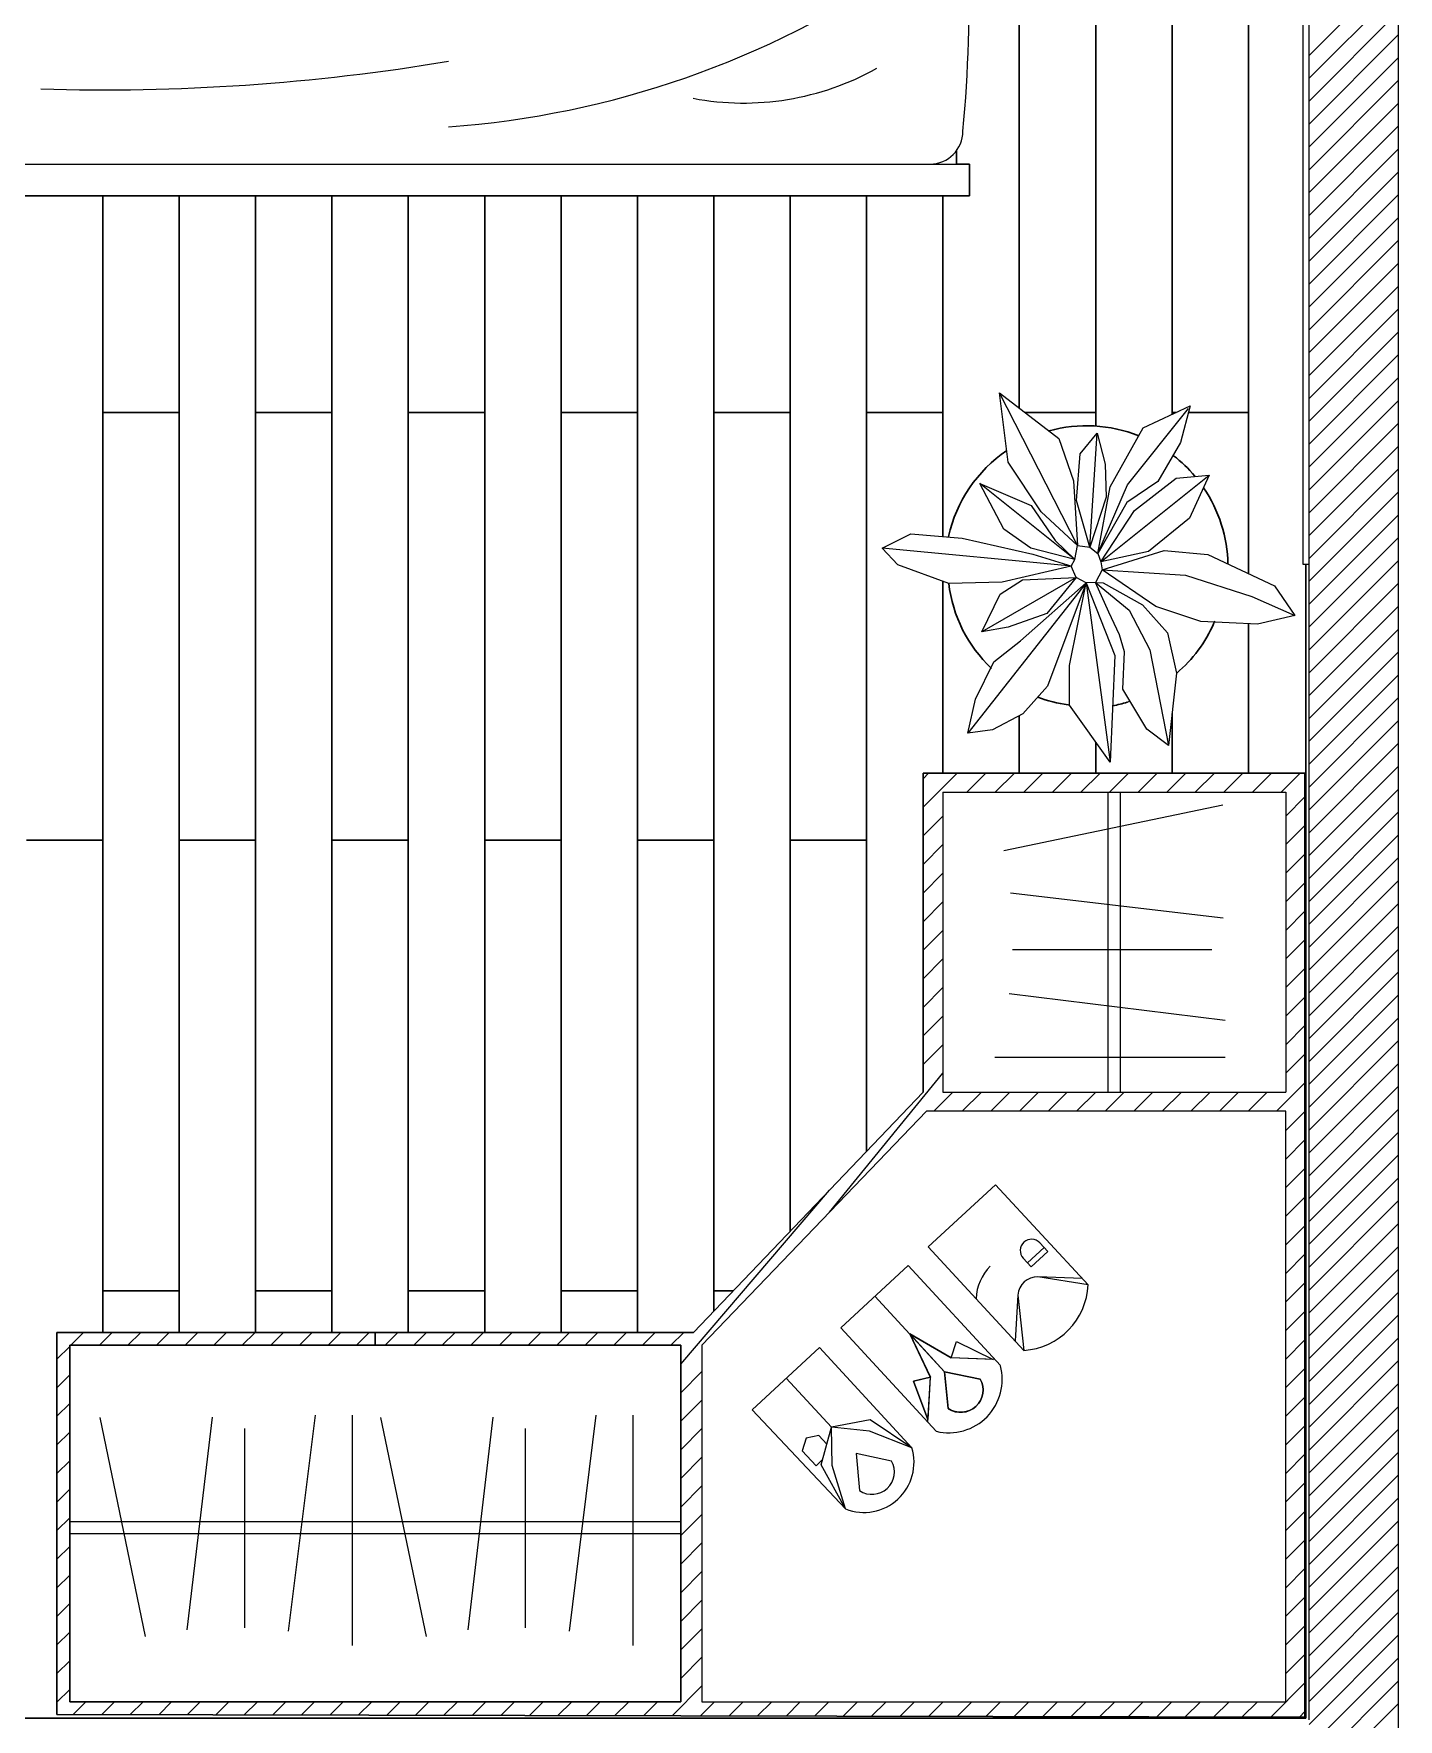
# Model space of a CAD drawing. Header units: millimetres. Extents: x 2837 to 6066, y 1056 to 2217.
# Drawn here: x 2947.5 to 3162, y 1632.9 to 1897.7 of the extents above; entities that cross this region are included whole.
import ezdxf

# ---------------------------------------------------------------- set-up
doc = ezdxf.new("R2010")
doc.units = ezdxf.units.MM
for name, color, linetype, lineweight in [('arredi', 8, 'Continuous', 30), ('legno', 35, 'Continuous', 30), ('muri sezionati', 7, 'Continuous', 18), ('retino muri', 2, 'Continuous', 18)]:
    doc.layers.add(name, color=color, linetype=linetype, lineweight=lineweight)
doc.layers.add('piante', color=102, linetype='Continuous')
doc.layers.add('tessuti', color=51, linetype='Continuous')

msp = doc.modelspace()

# ---------------------------------------------------------------- linework, layer by layer
at = {"layer": 'arredi', "lineweight": 20, "transparency": 33554687}
for p, q in [((3146.95, 2060.61), (3146.95, 1814.36)), ((3147.95, 1814.36), (3147.95, 2060.61)), ((3146.95, 1814.36), (3147.95, 1814.36)), ((3090.41, 1778.54), (3144.29, 1778.54)), ((3090.41, 1778.54), (3090.41, 1731.45)), ((3116.34, 1778.54), (3116.34, 1731.45)), ((3118.23, 1778.54), (3118.23, 1731.45)), ((3144.29, 1778.54), (3144.29, 1731.45)), ((3134.37, 1776.49), (3099.97, 1769.36)), ((3101.02, 1762.75), (3134.44, 1758.79)), ((3132.66, 1753.77), (3101.32, 1753.77)), ((3134.76, 1742.67), (3100.83, 1746.9)), ((3134.76, 1736.85), (3098.56, 1736.85)), ((3090.41, 1731.45), (3144.29, 1731.45)), ((3052.54, 1691.66), (3087.82, 1728.45)), ((3144.29, 1728.45), (3087.82, 1728.45)), ((3144.29, 1635.65), (3144.29, 1728.45)), ((3001.2, 1693.66), (3001.2, 1691.66)), ((2953.2, 1691.66), (2953.2, 1635.65)), ((3049.2, 1691.66), (2953.2, 1691.66)), ((3049.2, 1635.65), (3049.2, 1691.66)), ((3052.54, 1691.66), (3052.54, 1635.65)), ((2957.92, 1680.3), (2965.06, 1645.9)), ((2971.67, 1646.96), (2975.63, 1680.37)), ((2991.75, 1680.7), (2987.52, 1646.76)), ((2997.56, 1680.7), (2997.56, 1644.49)), ((3002.06, 1680.3), (3009.19, 1645.9)), ((3015.8, 1646.96), (3019.76, 1680.37)), ((3035.88, 1680.7), (3031.66, 1646.76)), ((3041.7, 1680.7), (3041.7, 1644.49)), ((2980.65, 1678.6), (2980.65, 1647.25)), ((3024.78, 1678.6), (3024.78, 1647.25)), ((2953.2, 1663.99), (3049.2, 1663.99)), ((2953.2, 1662.09), (3049.2, 1662.09)), ((2953.2, 1635.65), (3049.2, 1635.65)), ((3052.54, 1635.65), (3144.29, 1635.65))]:
    msp.add_line(p, q, dxfattribs=at)
at = {"layer": 'arredi'}
for p, q in [((3092.56, 1879.38), (3092.56, 1877.24)), ((3092.56, 1877.24), (2916.56, 1877.16)), ((3094.56, 1877.24), (3092.56, 1877.24)), ((3094.56, 1872.24), (3094.56, 1877.24)), ((3087.29, 1731.45), (3087.29, 1781.54)), ((3087.29, 1781.54), (3147.29, 1781.54)), ((3147.29, 1781.54), (3147.29, 1633.24)), ((3051.2, 1693.66), (3087.29, 1731.45)), ((2951.2, 1633.66), (2951.2, 1693.66)), ((2951.2, 1693.66), (3051.2, 1693.66)), ((3147.29, 1633.24), (2951.2, 1633.66))]:
    msp.add_line(p, q, dxfattribs=at)
at = {"layer": 'arredi', "linetype": 'Continuous', "lineweight": 20, "transparency": 33554687}
for p, q in [((3087.29, 1780.67), (3088.16, 1781.54)), ((3087.29, 1776.18), (3092.65, 1781.54)), ((3094.14, 1778.54), (3097.14, 1781.54)), ((3098.63, 1778.54), (3101.63, 1781.54)), ((3103.12, 1778.54), (3106.12, 1781.54)), ((3107.61, 1778.54), (3110.61, 1781.54)), ((3112.1, 1778.54), (3115.1, 1781.54)), ((3116.59, 1778.54), (3119.59, 1781.54)), ((3121.08, 1778.54), (3124.08, 1781.54)), ((3125.57, 1778.54), (3128.57, 1781.54)), ((3130.06, 1778.54), (3133.06, 1781.54)), ((3134.55, 1778.54), (3137.55, 1781.54)), ((3139.04, 1778.54), (3142.04, 1781.54)), ((3143.54, 1778.54), (3146.54, 1781.54)), ((3144.29, 1774.8), (3147.29, 1777.8)), ((3087.29, 1771.69), (3090.41, 1774.8)), ((3144.29, 1770.31), (3147.29, 1773.31)), ((3087.29, 1767.19), (3090.41, 1770.31)), ((3144.29, 1765.82), (3147.29, 1768.82)), ((3087.29, 1762.7), (3090.41, 1765.82)), ((3144.29, 1761.33), (3147.29, 1764.33)), ((3087.29, 1758.21), (3090.41, 1761.33)), ((3144.29, 1756.84), (3147.29, 1759.84)), ((3087.29, 1753.72), (3090.41, 1756.84)), ((3144.29, 1752.35), (3147.29, 1755.35)), ((3087.29, 1749.23), (3090.41, 1752.35)), ((3144.29, 1747.86), (3147.29, 1750.86)), ((3087.29, 1744.74), (3090.41, 1747.86)), ((3144.29, 1743.37), (3147.29, 1746.37)), ((3087.29, 1740.25), (3090.41, 1743.37)), ((3144.29, 1738.88), (3147.29, 1741.88)), ((3087.29, 1735.76), (3090.41, 1738.88)), ((3144.29, 1734.39), (3147.29, 1737.39)), ((3072.58, 1712.55), (3090.41, 1734.39)), ((3142.84, 1728.45), (3147.29, 1732.9)), ((3088.96, 1728.45), (3091.96, 1731.45)), ((3093.45, 1728.45), (3096.45, 1731.45)), ((3097.94, 1728.45), (3100.94, 1731.45)), ((3102.43, 1728.45), (3105.43, 1731.45)), ((3106.92, 1728.45), (3109.92, 1731.45)), ((3111.41, 1728.45), (3114.41, 1731.45)), ((3115.9, 1728.45), (3118.9, 1731.45)), ((3120.39, 1728.45), (3123.39, 1731.45)), ((3124.88, 1728.45), (3127.88, 1731.45)), ((3129.37, 1728.45), (3132.37, 1731.45)), ((3133.86, 1728.45), (3136.86, 1731.45)), ((3138.35, 1728.45), (3141.35, 1731.45)), ((3144.29, 1725.41), (3147.29, 1728.41)), ((3144.29, 1720.92), (3147.29, 1723.92)), ((3144.29, 1716.43), (3147.29, 1719.43)), ((3049.2, 1688.69), (3072.58, 1716.04)), ((3144.29, 1711.94), (3147.29, 1714.94)), ((3144.29, 1707.45), (3147.29, 1710.45)), ((3144.29, 1702.96), (3147.29, 1705.96)), ((3144.29, 1698.47), (3147.29, 1701.47)), ((3144.29, 1693.98), (3147.29, 1696.98)), ((2953.38, 1691.66), (2955.38, 1693.66)), ((2957.87, 1691.66), (2959.87, 1693.66)), ((2962.36, 1691.66), (2964.36, 1693.66)), ((2966.85, 1691.66), (2968.85, 1693.66)), ((2971.34, 1691.66), (2973.34, 1693.66)), ((2975.83, 1691.66), (2977.83, 1693.66)), ((2980.32, 1691.66), (2982.32, 1693.66)), ((2984.81, 1691.66), (2986.81, 1693.66)), ((2989.3, 1691.66), (2991.3, 1693.66)), ((2993.79, 1691.66), (2995.79, 1693.66)), ((2998.28, 1691.66), (3000.28, 1693.66)), ((3002.77, 1691.66), (3004.77, 1693.66)), ((3007.26, 1691.66), (3009.26, 1693.66)), ((3011.75, 1691.66), (3013.75, 1693.66)), ((3016.24, 1691.66), (3018.24, 1693.66)), ((3020.74, 1691.66), (3022.74, 1693.66)), ((3025.23, 1691.66), (3027.23, 1693.66)), ((3029.72, 1691.66), (3031.72, 1693.66)), ((3034.21, 1691.66), (3036.21, 1693.66)), ((3038.7, 1691.66), (3040.7, 1693.66)), ((3043.19, 1691.66), (3045.19, 1693.66)), ((3047.68, 1691.66), (3049.68, 1693.66)), ((3144.29, 1689.49), (3147.29, 1692.49)), ((2951.2, 1689.48), (2953.2, 1691.48)), ((2951.2, 1684.99), (2953.2, 1686.99)), ((3049.2, 1684.2), (3052.54, 1687.54)), ((3144.29, 1685), (3147.29, 1688)), ((2951.2, 1680.5), (2953.2, 1682.5)), ((3049.2, 1679.71), (3052.54, 1683.05)), ((3144.29, 1680.51), (3147.29, 1683.51)), ((3144.29, 1676.02), (3147.29, 1679.02)), ((2951.2, 1676.01), (2953.2, 1678.01)), ((3049.2, 1675.22), (3052.54, 1678.56)), ((3049.2, 1670.73), (3052.54, 1674.07)), ((3144.29, 1671.53), (3147.29, 1674.53)), ((2951.2, 1671.52), (2953.2, 1673.52)), ((2951.2, 1667.03), (2953.2, 1669.03)), ((3049.2, 1666.24), (3052.54, 1669.58)), ((3144.29, 1667.04), (3147.29, 1670.04)), ((2951.2, 1662.54), (2953.2, 1664.54)), ((3049.2, 1661.75), (3052.54, 1665.09)), ((3144.29, 1662.55), (3147.29, 1665.55)), ((3049.2, 1657.26), (3052.54, 1660.6)), ((3144.29, 1658.06), (3147.29, 1661.06)), ((2951.2, 1658.05), (2953.2, 1660.05)), ((2951.2, 1653.56), (2953.2, 1655.56)), ((3049.2, 1652.77), (3052.54, 1656.11)), ((3144.29, 1653.57), (3147.29, 1656.57)), ((2951.2, 1649.07), (2953.2, 1651.07)), ((3049.2, 1648.28), (3052.54, 1651.62)), ((3144.29, 1649.08), (3147.29, 1652.08)), ((3144.29, 1644.59), (3147.29, 1647.59)), ((2951.2, 1644.58), (2953.2, 1646.58)), ((3049.2, 1643.79), (3052.54, 1647.13)), ((2951.2, 1640.09), (2953.2, 1642.09)), ((3049.2, 1639.3), (3052.54, 1642.64)), ((3144.29, 1640.1), (3147.29, 1643.1)), ((2951.2, 1635.6), (2953.2, 1637.6)), ((3047.84, 1633.45), (3052.54, 1638.15)), ((3141.93, 1633.25), (3147.29, 1638.61)), ((2953.75, 1633.65), (2955.75, 1635.65)), ((2958.23, 1633.64), (2960.24, 1635.65)), ((2962.71, 1633.63), (2964.73, 1635.65)), ((2967.19, 1633.62), (2969.22, 1635.65)), ((2971.67, 1633.61), (2973.71, 1635.65)), ((2976.15, 1633.6), (2978.2, 1635.65)), ((2980.63, 1633.59), (2982.69, 1635.65)), ((2985.11, 1633.58), (2987.18, 1635.65)), ((2989.59, 1633.57), (2991.67, 1635.65)), ((2994.07, 1633.57), (2996.16, 1635.65)), ((2998.55, 1633.56), (3000.65, 1635.65)), ((3003.03, 1633.55), (3005.14, 1635.65)), ((3007.52, 1633.54), (3009.63, 1635.65)), ((3012, 1633.53), (3014.12, 1635.65)), ((3016.48, 1633.52), (3018.61, 1635.65)), ((3020.96, 1633.51), (3023.1, 1635.65)), ((3025.44, 1633.5), (3027.59, 1635.65)), ((3029.92, 1633.49), (3032.08, 1635.65)), ((3034.4, 1633.48), (3036.57, 1635.65)), ((3038.88, 1633.47), (3041.06, 1635.65)), ((3043.36, 1633.46), (3045.55, 1635.65)), ((3052.32, 1633.44), (3054.53, 1635.65)), ((3056.8, 1633.43), (3059.02, 1635.65)), ((3061.28, 1633.42), (3063.51, 1635.65)), ((3065.76, 1633.41), (3068, 1635.65)), ((3070.24, 1633.4), (3072.49, 1635.65)), ((3074.72, 1633.39), (3076.98, 1635.65)), ((3079.2, 1633.38), (3081.47, 1635.65)), ((3083.68, 1633.37), (3085.96, 1635.65)), ((3088.16, 1633.36), (3090.45, 1635.65)), ((3092.65, 1633.35), (3094.94, 1635.65)), ((3097.13, 1633.34), (3099.43, 1635.65)), ((3101.61, 1633.33), (3103.92, 1635.65)), ((3106.09, 1633.32), (3108.41, 1635.65)), ((3110.57, 1633.31), (3112.91, 1635.65)), ((3115.05, 1633.31), (3117.4, 1635.65)), ((3119.53, 1633.3), (3121.89, 1635.65)), ((3124.01, 1633.29), (3126.38, 1635.65)), ((3128.49, 1633.28), (3130.87, 1635.65)), ((3132.97, 1633.27), (3135.36, 1635.65)), ((3137.45, 1633.26), (3139.85, 1635.65)), ((3146.41, 1633.24), (3147.29, 1634.12))]:
    msp.add_line(p, q, dxfattribs=at)
at = {"layer": 'arredi'}
msp.add_lwpolyline([(3094.56, 1872.24), (2916.56, 1872.24)], dxfattribs=at)
at = {"layer": 'arredi', "lineweight": 20, "transparency": 33554687}
msp.add_lwpolyline([(3147.29, 1781.54), (3087.29, 1781.54), (3087.29, 1731.45), (3051.2, 1693.66), (3001.2, 1693.66), (3001.2, 1691.66), (3049.2, 1691.66), (3049.2, 1635.65), (2953.2, 1635.65), (2953.2, 1691.66), (3001.2, 1691.66), (3001.2, 1693.66), (2951.2, 1693.66), (2951.2, 1633.66), (3147.29, 1633.24)], close=True, dxfattribs=at)
at = {"layer": 'arredi'}
for radius, start, end in [(22.23, 68.4226, 105.4226), (22.24, 124.4373, 167.4373), (22.22, 40.1009, 52.1009), (22.2, 1.2076, 34.2076), (21.82, 186.6993, 226.6993), (21.83, 310.3467, 336.3467), (21.8, 249.3339, 262.3339), (22.14, 280.6744, 286.6744)]:
    msp.add_arc((3113, 1813.89), radius, start, end, dxfattribs=at)
at = {"layer": 'legno'}
for p, q in [((3114.41, 1836.08), (3114.41, 2048.24)), ((3126.41, 1837.93), (3126.41, 2048.24)), ((3138.41, 1812.9), (3138.41, 2048.24)), ((3102.41, 1909), (3102.41, 1838.93)), ((2958.41, 1693.66), (2958.41, 1872.24)), ((2970.41, 1693.66), (2970.41, 1872.24)), ((2982.41, 1693.66), (2982.41, 1872.24)), ((2994.41, 1693.66), (2994.41, 1872.24)), ((3006.41, 1693.66), (3006.41, 1872.24)), ((3018.41, 1693.66), (3018.41, 1872.24)), ((3030.41, 1693.66), (3030.41, 1872.24)), ((3042.41, 1693.66), (3042.41, 1872.24)), ((3054.41, 1697.01), (3054.41, 1872.24)), ((3066.41, 1709.58), (3066.41, 1872.24)), ((3078.41, 1722.14), (3078.41, 1872.24)), ((3090.41, 1818.72), (3090.41, 1872.24)), ((2958.41, 1838.22), (2970.41, 1838.22)), ((2982.41, 1838.22), (2994.41, 1838.22)), ((3006.41, 1838.22), (3018.41, 1838.22)), ((3030.41, 1838.22), (3042.41, 1838.22)), ((3054.41, 1838.22), (3066.41, 1838.22)), ((3078.41, 1838.22), (3090.41, 1838.22)), ((3103.32, 1838.22), (3114.41, 1838.22)), ((3127.04, 1838.22), (3126.41, 1838.22)), ((3128.98, 1838.22), (3138.41, 1838.22)), ((3147.45, 1633.07), (3147.45, 1814.36)), ((3090.41, 1781.54), (3090.41, 1811.68)), ((3138.41, 1805.02), (3138.41, 1781.54)), ((3102.41, 1790.59), (3102.41, 1781.54)), ((3126.41, 1790.94), (3126.41, 1781.54)), ((3114.41, 1786.42), (3114.41, 1781.54)), ((2946.41, 1771), (2958.41, 1771)), ((2970.41, 1771), (2982.41, 1771)), ((2994.41, 1771), (3006.41, 1771)), ((3018.41, 1771), (3030.41, 1771)), ((3042.41, 1771), (3054.41, 1771)), ((3066.41, 1771), (3078.41, 1771)), ((2958.41, 1700.22), (2970.41, 1700.22)), ((2982.41, 1700.22), (2994.41, 1700.22)), ((3006.41, 1700.22), (3018.41, 1700.22)), ((3030.41, 1700.22), (3042.41, 1700.22)), ((3054.41, 1700.22), (3057.47, 1700.22)), ((2934.12, 1633.07), (3147.45, 1633.07))]:
    msp.add_line(p, q, dxfattribs=at)
at = {"layer": 'muri sezionati'}
for p, q in [((3161.95, 2099.37), (3161.95, 1689.37)), ((3147.95, 1649.7), (3147.95, 2085.37)), ((3161.95, 1689.37), (3161.95, 1649.37)), ((3161.95, 1649.37), (3161.95, 1609.37))]:
    msp.add_line(p, q, dxfattribs=at)
at = {"layer": 'muri sezionati', "transparency": 33554687}
msp.add_line((3147.95, 1632.81), (3147.95, 1649.7), dxfattribs=at)
at = {"layer": 'piante'}
for p, q in [((3100.64, 1830.42), (3099.32, 1841.32)), ((3099.32, 1841.32), (3108.6, 1834.12)), ((3111.53, 1817.32), (3099.32, 1841.32)), ((3119.43, 1826.84), (3128.98, 1838.84)), ((3121.89, 1835.82), (3129.25, 1839.26)), ((3129.25, 1839.26), (3127.75, 1833.52)), ((3116.7, 1826.51), (3121.89, 1835.82)), ((3108.6, 1834.12), (3110.9, 1827.46)), ((3111.98, 1831.69), (3114.63, 1834.94)), ((3113.51, 1817.07), (3114.63, 1834.94)), ((3114.63, 1834.94), (3115.92, 1830.08)), ((3127.75, 1833.52), (3124.19, 1827.37)), ((3105.82, 1822.62), (3100.64, 1830.42)), ((3111.41, 1824.38), (3111.98, 1831.69)), ((3115.92, 1830.08), (3116.06, 1824.92)), ((3126.65, 1831.43), (3126.55, 1831.55)), ((3110.9, 1827.46), (3111.53, 1817.32)), ((3115.23, 1814.73), (3132.25, 1828.37)), ((3124.19, 1827.37), (3119.3, 1824.06)), ((3120.49, 1822.8), (3127.05, 1827.9)), ((3127.05, 1827.9), (3132.25, 1828.37)), ((3132.25, 1828.37), (3129.17, 1821.6)), ((3100, 1819.88), (3096.2, 1827.06)), ((3096.2, 1827.06), (3104.26, 1823.6)), ((3111.14, 1815.13), (3096.2, 1827.06)), ((3116.06, 1824.92), (3113.51, 1817.07)), ((3114.72, 1816.03), (3119.43, 1826.84)), ((3114.72, 1816.03), (3116.7, 1826.51)), ((3104.26, 1823.6), (3108.05, 1818.09)), ((3111.53, 1817.32), (3105.82, 1822.62)), ((3113.51, 1817.07), (3111.41, 1824.38)), ((3119.3, 1824.06), (3114.72, 1816.03)), ((3115.23, 1814.73), (3120.49, 1822.8)), ((3104.21, 1816.89), (3100, 1819.88)), ((3129.17, 1821.6), (3122.7, 1816.37)), ((3080.84, 1816.91), (3085.37, 1819.14)), ((3083.31, 1814.25), (3080.84, 1816.91)), ((3110.68, 1814.07), (3080.84, 1816.91)), ((3085.37, 1819.14), (3093.45, 1818.46)), ((3091.29, 1818.73), (3091.28, 1818.62)), ((3093.45, 1818.46), (3104.54, 1815.96)), ((3111.14, 1815.13), (3104.21, 1816.89)), ((3108.05, 1818.09), (3111.14, 1815.13)), ((3091.33, 1811.35), (3083.31, 1814.25)), ((3110.57, 1814.09), (3099.74, 1811.53)), ((3104.54, 1815.96), (3110.68, 1814.07)), ((3122.7, 1816.37), (3115.23, 1814.73)), ((3115.41, 1813.48), (3125.18, 1816.51)), ((3125.18, 1816.51), (3132.03, 1815.88)), ((3132.03, 1815.88), (3142.49, 1810.99)), ((3099.74, 1811.53), (3091.33, 1811.35)), ((3112.92, 1811.45), (3094.31, 1787.83)), ((3111.35, 1812.31), (3096.53, 1803.77)), ((3099.39, 1809.67), (3102.92, 1811.91)), ((3102.61, 1802.34), (3112.92, 1811.45)), ((3102.92, 1811.91), (3111.35, 1812.31)), ((3111.35, 1812.31), (3106.73, 1806.63)), ((3112.92, 1811.45), (3106.86, 1795.21)), ((3110.29, 1798.47), (3112.92, 1811.45)), ((3112.92, 1811.45), (3117.42, 1800.04)), ((3112.92, 1811.45), (3116.66, 1783.25)), ((3116.48, 1806.86), (3114.38, 1811.49)), ((3114.38, 1811.49), (3115.6, 1811.45)), ((3114.38, 1811.49), (3119.65, 1807.14)), ((3123.86, 1807.73), (3115.41, 1813.48)), ((3115.41, 1813.48), (3128.5, 1812.63)), ((3115.6, 1811.45), (3121.77, 1807.99)), ((3128.5, 1812.63), (3138.93, 1809.31)), ((3096.53, 1803.77), (3099.39, 1809.67)), ((3138.93, 1809.31), (3145.71, 1806.34)), ((3142.49, 1810.99), (3145.71, 1806.34)), ((3106.73, 1806.63), (3100.64, 1804.48)), ((3118.16, 1803.3), (3116.48, 1806.86)), ((3119.65, 1807.14), (3122.9, 1800.92)), ((3121.77, 1807.99), (3125.69, 1803.59)), ((3130.95, 1805.39), (3123.86, 1807.73)), ((3145.71, 1806.34), (3139.84, 1804.95)), ((3100.64, 1804.48), (3096.53, 1803.77)), ((3125.69, 1803.59), (3127.13, 1797.26)), ((3139.84, 1804.95), (3130.95, 1805.39)), ((3133, 1805.14), (3133.15, 1805.45)), ((3098.4, 1799.06), (3102.61, 1802.34)), ((3118.95, 1800.63), (3118.16, 1803.3)), ((3122.9, 1800.92), (3125.83, 1785.91)), ((3095.54, 1793.16), (3098.4, 1799.06)), ((3110.29, 1792.21), (3110.29, 1798.47)), ((3117.42, 1800.04), (3116.66, 1783.25)), ((3118.66, 1794.74), (3118.95, 1800.63)), ((3127.13, 1797.26), (3125.83, 1785.91)), ((3094.31, 1787.83), (3095.54, 1793.16)), ((3106.86, 1795.21), (3102.97, 1790.89)), ((3122.46, 1788.45), (3118.66, 1794.74)), ((3119.35, 1792.69), (3119.71, 1792.87)), ((3102.97, 1790.89), (3098.18, 1788.36)), ((3110.09, 1792.29), (3110.31, 1792.27)), ((3116.66, 1783.25), (3110.29, 1792.21)), ((3098.18, 1788.36), (3094.31, 1787.83)), ((3125.83, 1785.91), (3122.46, 1788.45))]:
    msp.add_line(p, q, dxfattribs=at)
msp.add_lwpolyline([(3115.23, 1814.73), (3115.41, 1813.48), (3114.38, 1811.49), (3112.92, 1811.45), (3111.35, 1812.31), (3110.56, 1814.09), (3111.14, 1815.13), (3111.53, 1817.32), (3113.51, 1817.07), (3114.72, 1816.03), (3115.23, 1814.73)], dxfattribs=at)
at = {"layer": 'retino muri', "linetype": 'Continuous', "lineweight": 20, "transparency": 33554687}
for p, q in [((3147.95, 1894.31), (3161.95, 1908.31)), ((3147.95, 1890.72), (3161.95, 1904.72)), ((3147.95, 1887.13), (3161.95, 1901.13)), ((3147.95, 1883.53), (3161.95, 1897.53)), ((3147.95, 1879.94), (3161.95, 1893.94)), ((3147.95, 1876.35), (3161.95, 1890.35)), ((3147.95, 1872.76), (3161.95, 1886.76)), ((3147.95, 1869.17), (3161.95, 1883.17)), ((3147.95, 1865.57), (3161.95, 1879.57)), ((3147.95, 1861.98), (3161.95, 1875.98)), ((3147.95, 1858.39), (3161.95, 1872.39)), ((3147.95, 1854.8), (3161.95, 1868.8)), ((3147.95, 1851.21), (3161.95, 1865.21)), ((3147.95, 1847.61), (3161.95, 1861.61)), ((3147.95, 1844.02), (3161.95, 1858.02)), ((3147.95, 1840.43), (3161.95, 1854.43)), ((3147.95, 1836.84), (3161.95, 1850.84)), ((3147.95, 1833.25), (3161.95, 1847.25)), ((3147.95, 1829.65), (3161.95, 1843.65)), ((3147.95, 1826.06), (3161.95, 1840.06)), ((3147.95, 1822.47), (3161.95, 1836.47)), ((3147.95, 1818.88), (3161.95, 1832.88)), ((3147.95, 1815.28), (3161.95, 1829.28)), ((3147.95, 1811.69), (3161.95, 1825.69)), ((3147.95, 1808.1), (3161.95, 1822.1)), ((3147.95, 1804.51), (3161.95, 1818.51)), ((3147.95, 1800.92), (3161.95, 1814.92)), ((3147.95, 1797.32), (3161.95, 1811.32)), ((3147.95, 1793.73), (3161.95, 1807.73)), ((3147.95, 1790.14), (3161.95, 1804.14)), ((3147.95, 1786.55), (3161.95, 1800.55)), ((3147.95, 1782.96), (3161.95, 1796.96)), ((3147.95, 1779.36), (3161.95, 1793.36)), ((3147.95, 1775.77), (3161.95, 1789.77)), ((3147.95, 1772.18), (3161.95, 1786.18)), ((3147.95, 1768.59), (3161.95, 1782.59)), ((3147.95, 1765), (3161.95, 1779)), ((3147.95, 1761.4), (3161.95, 1775.4)), ((3147.95, 1757.81), (3161.95, 1771.81)), ((3147.95, 1754.22), (3161.95, 1768.22)), ((3147.95, 1750.63), (3161.95, 1764.63)), ((3147.95, 1747.03), (3161.95, 1761.03)), ((3147.95, 1743.44), (3161.95, 1757.44)), ((3147.95, 1739.85), (3161.95, 1753.85)), ((3147.95, 1736.26), (3161.95, 1750.26)), ((3147.95, 1732.67), (3161.95, 1746.67)), ((3147.95, 1729.07), (3161.95, 1743.07)), ((3147.95, 1725.48), (3161.95, 1739.48)), ((3147.95, 1721.89), (3161.95, 1735.89)), ((3147.95, 1718.3), (3161.95, 1732.3)), ((3147.95, 1714.71), (3161.95, 1728.71)), ((3147.95, 1711.11), (3161.95, 1725.11)), ((3147.95, 1707.52), (3161.95, 1721.52)), ((3147.95, 1703.93), (3161.95, 1717.93)), ((3147.95, 1700.34), (3161.95, 1714.34)), ((3147.95, 1696.75), (3161.95, 1710.75)), ((3147.95, 1693.15), (3161.95, 1707.15)), ((3147.95, 1689.56), (3161.95, 1703.56)), ((3147.95, 1685.97), (3161.95, 1699.97)), ((3147.95, 1682.38), (3161.95, 1696.38)), ((3147.95, 1678.78), (3161.95, 1692.78)), ((3147.95, 1675.19), (3161.95, 1689.19)), ((3147.95, 1671.6), (3161.95, 1685.6)), ((3147.95, 1668.01), (3161.95, 1682.01)), ((3147.95, 1664.42), (3161.95, 1678.42)), ((3147.95, 1660.82), (3161.95, 1674.82)), ((3147.95, 1657.23), (3161.95, 1671.23)), ((3147.95, 1653.64), (3161.95, 1667.64)), ((3147.95, 1650.05), (3161.95, 1664.05)), ((3147.95, 1646.46), (3161.95, 1660.46)), ((3147.95, 1642.86), (3161.95, 1656.86)), ((3147.95, 1639.27), (3161.95, 1653.27)), ((3147.95, 1635.68), (3161.95, 1649.68)), ((3147.95, 1632.09), (3161.95, 1646.09)), ((3147.95, 1628.5), (3161.95, 1642.5)), ((3147.95, 1624.9), (3161.95, 1638.9)), ((3147.95, 1621.31), (3161.95, 1635.31))]:
    msp.add_line(p, q, dxfattribs=at)
at = {"layer": 'tessuti'}
msp.add_line((2925.82, 1877.17), (3088.38, 1877.24), dxfattribs=at)
at = {"layer": 'tessuti', "transparency": 33554687}
for p, q in [((3088.1, 1707.11, 13.59), (3098.67, 1716.89, 13.59)), ((3098.67, 1716.89, 13.59), (3113.21, 1701.17, 13.59)), ((3103.12, 1690.86, 13.59), (3088.1, 1707.11, 13.59)), ((3103.69, 1704.62, 13.59), (3106.29, 1707.02, 13.59)), ((3104.27, 1703.99, 13.59), (3106.87, 1706.39, 13.59)), ((3106.87, 1706.39, 13.59), (3105.63, 1707.74, 13.59)), ((3074.34, 1694.4, 13.59), (3084.92, 1704.18, 13.59)), ((3084.92, 1704.18, 13.59), (3099.46, 1688.46, 13.59)), ((3103.03, 1705.33, 13.59), (3104.27, 1703.99, 13.59)), ((3112.32, 1702.14, 13.59), (3105.34, 1702.41, 13.59)), ((3113.21, 1701.17, 13.59), (3105.34, 1702.41, 13.59)), ((3090.68, 1687.51, 13.59), (3079.72, 1699.37, 13.59)), ((3090.68, 1687.51, 13.59), (3079.72, 1699.37, 13.59)), ((3102.18, 1699.54, 13.59), (3101.74, 1692.35, 13.59)), ((3102.18, 1699.54, 13.59), (3103.12, 1690.86, 13.59)), ((3089.37, 1678.15, 13.59), (3074.34, 1694.4, 13.59)), ((3091.71, 1689.69, 13.59), (3085.2, 1693.44, 13.59)), ((3088.42, 1686.69, 13.59), (3085.2, 1693.44, 13.59)), ((3091.71, 1689.69, 13.59), (3092.53, 1692.26, 13.59)), ((3092.53, 1692.26, 13.59), (3098.28, 1689.43, 13.59)), ((3060.41, 1681.52, 13.59), (3070.99, 1691.3, 13.59)), ((3070.99, 1691.3, 13.59), (3085.52, 1675.57, 13.59)), ((3098.56, 1689.42, 13.59), (3091.71, 1689.69, 13.59)), ((3096.28, 1686.35, 13.59), (3090.68, 1687.51, 13.59)), ((3090.68, 1687.51, 13.59), (3091.25, 1681.71, 13.59)), ((3072.92, 1678.77, 13.59), (3065.79, 1686.49, 13.59)), ((3088.43, 1686.65, 13.59), (3085.8, 1686.03, 13.59)), ((3085.8, 1686.03, 13.59), (3088.01, 1679.98, 13.59)), ((3088.42, 1686.69, 13.59), (3087.99, 1679.64, 13.59)), ((3075.12, 1665.95, 13.59), (3060.41, 1681.52, 13.59)), ((3078.95, 1679.95, 13.59), (3072.92, 1678.77, 13.59)), ((3085.52, 1675.57, 13.59), (3078.95, 1679.95, 13.59)), ((3071.27, 1672.85, 13.59), (3072.92, 1678.77, 13.59)), ((3078.89, 1678.19, 13.59), (3072.92, 1678.77, 13.59)), ((3073.03, 1672.78, 13.59), (3072.92, 1678.77, 13.59)), ((3085.52, 1675.57, 13.59), (3078.89, 1678.19, 13.59)), ((3076.75, 1674.63, 13.59), (3077.32, 1668.82, 13.59)), ((3082.34, 1673.47, 13.59), (3076.75, 1674.63, 13.59)), ((3075.12, 1665.95, 13.59), (3071.27, 1672.85, 13.59)), ((3075.12, 1665.95, 13.59), (3073.03, 1672.78, 13.59))]:
    msp.add_line(p, q, dxfattribs=at)
at = {"layer": 'tessuti', "lineweight": 20, "transparency": 33554687}
msp.add_lwpolyline([(3085.2, 1693.44), (3091.71, 1689.69), (3092.53, 1692.26), (3098.28, 1689.43), (3091.71, 1689.69), (3085.2, 1693.44), (3090.68, 1687.51), (3096.28, 1686.35, -0.781117), (3091.25, 1681.71), (3090.68, 1687.51), (3085.2, 1693.44), (3088.43, 1686.65), (3088.41, 1686.65), (3088.01, 1679.98), (3085.8, 1686.03), (3088.41, 1686.65), (3088.42, 1686.69)], format="xyb", close=True, dxfattribs=at)
at = {"layer": 'tessuti', "transparency": 33554687, "elevation": 13.59}
for points in [[(3068.91, 1677.04), (3068.3, 1675.09), (3070.47, 1672.74), (3071.51, 1673.7)], [(3072.18, 1676.11), (3070.9, 1677.5), (3068.91, 1677.04)]]:
    msp.add_lwpolyline(points, dxfattribs=at)
at = {"layer": 'tessuti'}
for centre, radius, start, end in [((2892.17, 1901.95), 202.32, 354.4575, 10.4283), ((3002.27, 2027.73), 145.01, 274.1397, 304.2946), ((2958.43, 2218.5), 329.61, 268.3066, 279.4832), ((3059.09, 1929.59), 42.76, 259.3105, 299.2723), ((3088.38, 1882.41), 5.17, 270, 360)]:
    msp.add_arc(centre, radius, start, end, dxfattribs=at)
at = {"layer": 'tessuti', "transparency": 33554687}
for centre, radius, start, end in [((3104.33, 1706.54, 13.59), 1.77, 42.7557, 222.7557), ((3103.05, 1698.75, 13.59), 7.44, 134.2937, 178.1898), ((3105.22, 1699.36, 13.59), 3.05, 87.7802, 176.5363), ((3102.45, 1701.61, 13.59), 10.77, 273.5905, 357.6789), ((3091.33, 1686.31, 13.59), 8.4, 256.4864, 14.783), ((3093.18, 1684.65, 13.59), 3.53, 236.7677, 28.7437), ((3078, 1673.27, 13.59), 7.87, 248.5028, 17.0086), ((3079.25, 1671.77, 13.59), 3.53, 236.7677, 28.7437)]:
    msp.add_arc(centre, radius, start, end, dxfattribs=at)

doc.saveas('drawing.dxf')
